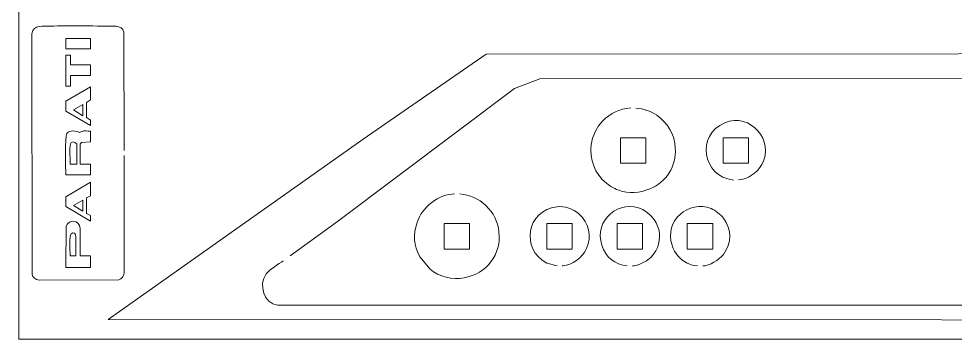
# Model space of a CAD drawing. Header units: centimetres. Extents: x -90 to 56, y -28 to 1.
# Drawn here: x -58.52 to -47.46, y -28.26 to -24.48 of the extents above; entities that cross this region are included whole.
import ezdxf

# ---------------------------------------------------------------- set-up
doc = ezdxf.new("R2010")
doc.units = ezdxf.units.CM
doc.header["$MEASUREMENT"] = 0
doc.layers.add('Camada 1', color=7, linetype='Continuous')

msp = doc.modelspace()

# ---------------------------------------------------------------- linework, layer by layer
at = {"layer": 'Camada 1', "color": 1, "lineweight": 0}
msp.add_lwpolyline([(-58.52102, -28.26382), (-37.52102, -28.26382), (-37.52102, 1.43618), (-58.52102, 1.43618), (-58.52102, -28.26382)], close=True, dxfattribs=at)
at = {"layer": 'Camada 1', "color": 3, "lineweight": 9}
for points, knots in [([(-57.27689, -26.0346), (-57.27689, -26.0346), (-57.27835, -24.6367), (-57.27835, -24.6367), (-57.27835, -24.6367), (-57.28692, -24.58958), (-57.32718, -24.5714), (-57.36953, -24.56611), (-57.36953, -24.56611), (-57.55553, -24.56611), (-57.95013, -24.55542), (-58.14311, -24.56611), (-58.14311, -24.56611), (-58.23408, -24.57114), (-58.34272, -24.53745), (-58.36665, -24.65435), (-58.36665, -24.65435), (-58.36665, -24.65435), (-58.36371, -27.49863), (-58.36371, -27.49863), (-58.36371, -27.49863), (-58.35682, -27.53207), (-58.32309, -27.56356), (-58.27841, -27.56628), (-58.27841, -27.56628), (-58.27841, -27.56628), (-57.34012, -27.56334), (-57.34012, -27.56334), (-57.34012, -27.56334), (-57.30348, -27.55464), (-57.27788, -27.51214), (-57.2754, -27.47216), (-57.2754, -27.47216), (-57.2754, -27.47216), (-57.27683, -26.09343), (-57.27683, -26.09343)], [0, 0, 0, 0, 0.1, 0.1, 0.1, 0.1, 0.2, 0.2, 0.2, 0.2, 0.3, 0.3, 0.3, 0.3, 0.4, 0.4, 0.4, 0.4, 0.5, 0.5, 0.5, 0.5, 0.6, 0.6, 0.6, 0.6, 0.7, 0.7, 0.7, 0.7, 0.8, 0.8, 0.8, 0.8, 1, 1, 1, 1]), ([(-37.7778, -28.03891), (-37.7778, -28.03891), (-57.46423, -28.03007), (-57.46423, -28.03007), (-57.46423, -28.03007), (-57.46423, -28.03007), (-54.45524, -25.90054), (-54.45524, -25.90054), (-54.45524, -25.90054), (-54.45524, -25.90054), (-52.99927, -24.89753), (-52.99927, -24.89753), (-52.99927, -24.89753), (-52.99927, -24.89753), (-41.8398, -24.88872), (-41.8398, -24.88872), (-41.8398, -24.88872), (-41.8398, -24.88872), (-37.7778, -28.03891), (-37.7778, -28.03891)], [0, 0, 0, 0, 0.16666667, 0.16666667, 0.16666667, 0.16666667, 0.33333333, 0.33333333, 0.33333333, 0.33333333, 0.5, 0.5, 0.5, 0.5, 0.66666667, 0.66666667, 0.66666667, 0.66666667, 1, 1, 1, 1]), ([(-55.39736, -27.33635), (-55.44847, -27.37314), (-55.56692, -27.44632), (-55.59942, -27.4918), (-55.59942, -27.4918), (-55.6928, -27.62254), (-55.62447, -27.84189), (-55.46413, -27.85947), (-55.46413, -27.85947), (-55.46413, -27.85947), (-47.06951, -27.85947), (-47.06951, -27.85947), (-47.06951, -27.85947), (-46.96982, -27.85947), (-46.89402, -27.85898), (-46.81656, -27.77123), (-46.81656, -27.77123), (-46.81656, -27.77123), (-46.73714, -27.62124), (-46.73714, -27.62124), (-46.73714, -27.62124), (-46.73714, -27.62124), (-46.28711, -25.18285), (-46.28711, -25.18285), (-46.28711, -25.18285), (-46.28711, -25.18285), (-52.36688, -25.18874), (-52.36688, -25.18874), (-52.36688, -25.18874), (-52.36688, -25.18874), (-52.6669, -25.3005), (-52.6669, -25.3005), (-52.6669, -25.3005), (-52.6669, -25.3005), (-54.75525, -26.87413), (-54.75525, -26.87413), (-54.75525, -26.87413), (-54.75525, -26.87413), (-55.31564, -27.27752), (-55.31564, -27.27752)], [0, 0, 0, 0, 0.09090909, 0.09090909, 0.09090909, 0.09090909, 0.18181818, 0.18181818, 0.18181818, 0.18181818, 0.27272727, 0.27272727, 0.27272727, 0.27272727, 0.36363636, 0.36363636, 0.36363636, 0.36363636, 0.45454545, 0.45454545, 0.45454545, 0.45454545, 0.54545455, 0.54545455, 0.54545455, 0.54545455, 0.63636364, 0.63636364, 0.63636364, 0.63636364, 0.72727273, 0.72727273, 0.72727273, 0.72727273, 0.81818182, 0.81818182, 0.81818182, 0.81818182, 1, 1, 1, 1])]:
    msp.add_open_spline(points, degree=3, knots=knots, dxfattribs=at)
at = {"layer": 'Camada 1', "color": 1, "lineweight": 9}
for points, knots in [([(-57.96524, -24.71079), (-57.96524, -24.71079), (-57.96524, -24.83517), (-57.96524, -24.83517), (-57.96524, -24.83517), (-57.96524, -24.83517), (-57.67362, -24.83517), (-57.67362, -24.83517), (-57.67362, -24.83517), (-57.67362, -24.83517), (-57.67362, -24.71079), (-57.67362, -24.71079), (-57.67362, -24.71079), (-57.67362, -24.71079), (-57.96524, -24.71079), (-57.96524, -24.71079)], [0, 0, 0, 0, 0.2, 0.2, 0.2, 0.2, 0.4, 0.4, 0.4, 0.4, 0.6, 0.6, 0.6, 0.6, 1, 1, 1, 1]), ([(-57.90949, -25.27259), (-57.90949, -25.27259), (-57.90949, -25.14821), (-57.90949, -25.14821), (-57.90949, -25.14821), (-57.90949, -25.14821), (-57.67362, -25.14821), (-57.67362, -25.14821), (-57.67362, -25.14821), (-57.67362, -25.14821), (-57.67362, -25.02384), (-57.67362, -25.02384), (-57.67362, -25.02384), (-57.67362, -25.02384), (-57.90949, -25.02384), (-57.90949, -25.02384), (-57.90949, -25.02384), (-57.90949, -25.02384), (-57.90949, -24.90805), (-57.90949, -24.90805), (-57.90949, -24.90805), (-57.90949, -24.90805), (-57.96524, -24.90805), (-57.96524, -24.90805), (-57.96524, -24.90805), (-57.96524, -24.90805), (-57.96524, -25.27259), (-57.96524, -25.27259), (-57.96524, -25.27259), (-57.96524, -25.27259), (-57.90949, -25.27259), (-57.90949, -25.27259)], [0, 0, 0, 0, 0.11111111, 0.11111111, 0.11111111, 0.11111111, 0.22222222, 0.22222222, 0.22222222, 0.22222222, 0.33333333, 0.33333333, 0.33333333, 0.33333333, 0.44444444, 0.44444444, 0.44444444, 0.44444444, 0.55555556, 0.55555556, 0.55555556, 0.55555556, 0.66666667, 0.66666667, 0.66666667, 0.66666667, 0.77777778, 0.77777778, 0.77777778, 0.77777778, 1, 1, 1, 1]), ([(-57.96524, -25.56848), (-57.96524, -25.56848), (-57.96524, -25.4527), (-57.96524, -25.4527), (-57.96524, -25.4527), (-57.96524, -25.4527), (-57.67362, -25.28116), (-57.67362, -25.28116), (-57.67362, -25.28116), (-57.67362, -25.28116), (-57.67362, -25.43556), (-57.67362, -25.43556), (-57.67362, -25.43556), (-57.67362, -25.43556), (-57.7208, -25.46556), (-57.7208, -25.46556), (-57.7208, -25.46556), (-57.7208, -25.46556), (-57.7208, -25.64569), (-57.7208, -25.64569), (-57.7208, -25.64569), (-57.7208, -25.64569), (-57.67362, -25.67572), (-57.67362, -25.67572), (-57.67362, -25.67572), (-57.67362, -25.67572), (-57.67362, -25.74002), (-57.67362, -25.74002), (-57.67362, -25.74002), (-57.67362, -25.74002), (-57.96524, -25.56848), (-57.96524, -25.56848)], [0, 0, 0, 0, 0.11111111, 0.11111111, 0.11111111, 0.11111111, 0.22222222, 0.22222222, 0.22222222, 0.22222222, 0.33333333, 0.33333333, 0.33333333, 0.33333333, 0.44444444, 0.44444444, 0.44444444, 0.44444444, 0.55555556, 0.55555556, 0.55555556, 0.55555556, 0.66666667, 0.66666667, 0.66666667, 0.66666667, 0.77777778, 0.77777778, 0.77777778, 0.77777778, 1, 1, 1, 1]), ([(-57.87519, -25.55562), (-57.87519, -25.55562), (-57.76368, -25.62424), (-57.76368, -25.62424), (-57.76368, -25.62424), (-57.76368, -25.62424), (-57.76368, -25.49129), (-57.76368, -25.49129), (-57.76368, -25.49129), (-57.76368, -25.49129), (-57.87519, -25.55562), (-57.87519, -25.55562)], [0, 0, 0, 0, 0.25, 0.25, 0.25, 0.25, 0.5, 0.5, 0.5, 0.5, 1, 1, 1, 1]), ([(-57.67362, -26.19461), (-57.67362, -26.19461), (-57.67362, -26.32327), (-57.67362, -26.32327), (-57.67362, -26.32327), (-57.67362, -26.32327), (-57.96524, -26.32327), (-57.96524, -26.32327), (-57.96524, -26.32327), (-57.96524, -26.25239), (-57.97805, -25.87331), (-57.95238, -25.83437), (-57.95238, -25.83437), (-57.92127, -25.78721), (-57.84449, -25.80043), (-57.80228, -25.82152), (-57.80228, -25.82152), (-57.75149, -25.79612), (-57.76118, -25.80435), (-57.67362, -25.80435), (-57.67362, -25.80435), (-57.67362, -25.80435), (-57.67362, -25.93301), (-57.67362, -25.93301), (-57.67362, -25.93301), (-57.67362, -25.93301), (-57.78084, -25.94159), (-57.78084, -25.94159), (-57.78084, -25.94159), (-57.78084, -25.94159), (-57.7937, -25.95875), (-57.7937, -25.95875), (-57.7937, -25.95875), (-57.7937, -25.95875), (-57.7937, -26.19461), (-57.7937, -26.19461), (-57.7937, -26.19461), (-57.7937, -26.19461), (-57.67362, -26.19461), (-57.67362, -26.19461)], [0, 0, 0, 0, 0.09090909, 0.09090909, 0.09090909, 0.09090909, 0.18181818, 0.18181818, 0.18181818, 0.18181818, 0.27272727, 0.27272727, 0.27272727, 0.27272727, 0.36363636, 0.36363636, 0.36363636, 0.36363636, 0.45454545, 0.45454545, 0.45454545, 0.45454545, 0.54545455, 0.54545455, 0.54545455, 0.54545455, 0.63636364, 0.63636364, 0.63636364, 0.63636364, 0.72727273, 0.72727273, 0.72727273, 0.72727273, 0.81818182, 0.81818182, 0.81818182, 0.81818182, 1, 1, 1, 1]), ([(-57.83658, -25.95875), (-57.83658, -25.95875), (-57.83658, -26.19461), (-57.83658, -26.19461), (-57.83658, -26.19461), (-57.83658, -26.19461), (-57.91377, -26.19461), (-57.91377, -26.19461), (-57.91377, -26.19461), (-57.91377, -26.12022), (-57.92763, -25.96086), (-57.90091, -25.94159), (-57.90091, -25.94159), (-57.86441, -25.91525), (-57.84209, -25.95325), (-57.83658, -25.95875)], [0, 0, 0, 0, 0.2, 0.2, 0.2, 0.2, 0.4, 0.4, 0.4, 0.4, 0.6, 0.6, 0.6, 0.6, 1, 1, 1, 1]), ([(-57.96524, -26.69637), (-57.96524, -26.69637), (-57.96524, -26.58057), (-57.96524, -26.58057), (-57.96524, -26.58057), (-57.96524, -26.58057), (-57.67362, -26.40902), (-57.67362, -26.40902), (-57.67362, -26.40902), (-57.67362, -26.40902), (-57.67362, -26.56772), (-57.67362, -26.56772), (-57.67362, -26.56772), (-57.67362, -26.56772), (-57.7208, -26.59345), (-57.7208, -26.59345), (-57.7208, -26.59345), (-57.7208, -26.59345), (-57.7208, -26.77784), (-57.7208, -26.77784), (-57.7208, -26.77784), (-57.7208, -26.77784), (-57.67362, -26.80358), (-57.67362, -26.80358), (-57.67362, -26.80358), (-57.67362, -26.80358), (-57.67362, -26.86791), (-57.67362, -26.86791), (-57.67362, -26.86791), (-57.67362, -26.86791), (-57.96524, -26.69637), (-57.96524, -26.69637)], [0, 0, 0, 0, 0.11111111, 0.11111111, 0.11111111, 0.11111111, 0.22222222, 0.22222222, 0.22222222, 0.22222222, 0.33333333, 0.33333333, 0.33333333, 0.33333333, 0.44444444, 0.44444444, 0.44444444, 0.44444444, 0.55555556, 0.55555556, 0.55555556, 0.55555556, 0.66666667, 0.66666667, 0.66666667, 0.66666667, 0.77777778, 0.77777778, 0.77777778, 0.77777778, 1, 1, 1, 1]), ([(-57.87519, -26.68349), (-57.87519, -26.68349), (-57.76368, -26.75211), (-57.76368, -26.75211), (-57.76368, -26.75211), (-57.76368, -26.75211), (-57.76368, -26.61917), (-57.76368, -26.61917), (-57.76368, -26.61917), (-57.76368, -26.61917), (-57.87519, -26.68349), (-57.87519, -26.68349)], [0, 0, 0, 0, 0.25, 0.25, 0.25, 0.25, 0.5, 0.5, 0.5, 0.5, 1, 1, 1, 1]), ([(-57.67362, -27.27961), (-57.67362, -27.27961), (-57.67362, -27.41684), (-57.67362, -27.41684), (-57.67362, -27.41684), (-57.67362, -27.41684), (-57.96524, -27.41684), (-57.96524, -27.41684), (-57.96524, -27.41684), (-57.96524, -27.41684), (-57.96095, -26.92794), (-57.96095, -26.92794), (-57.96095, -26.92794), (-57.9294, -26.84229), (-57.80212, -26.85199), (-57.7937, -26.95367), (-57.7937, -26.95367), (-57.7937, -26.95367), (-57.7937, -27.27961), (-57.7937, -27.27961), (-57.7937, -27.27961), (-57.7937, -27.27961), (-57.67362, -27.27961), (-57.67362, -27.27961)], [0, 0, 0, 0, 0.14285714, 0.14285714, 0.14285714, 0.14285714, 0.28571429, 0.28571429, 0.28571429, 0.28571429, 0.42857143, 0.42857143, 0.42857143, 0.42857143, 0.57142857, 0.57142857, 0.57142857, 0.57142857, 0.71428571, 0.71428571, 0.71428571, 0.71428571, 1, 1, 1, 1]), ([(-57.84516, -27.04803), (-57.84516, -27.04803), (-57.84516, -27.27961), (-57.84516, -27.27961), (-57.84516, -27.27961), (-57.84516, -27.27961), (-57.91377, -27.27961), (-57.91377, -27.27961), (-57.91377, -27.27961), (-57.91377, -27.1941), (-57.92819, -27.04523), (-57.90091, -27.01799), (-57.90091, -27.01799), (-57.87685, -26.99396), (-57.84516, -27.01727), (-57.84516, -27.04803)], [0, 0, 0, 0, 0.2, 0.2, 0.2, 0.2, 0.4, 0.4, 0.4, 0.4, 0.6, 0.6, 0.6, 0.6, 1, 1, 1, 1])]:
    msp.add_open_spline(points, degree=3, knots=knots, dxfattribs=at)
at = {"layer": 'Camada 1', "color": 2, "lineweight": 9}
for points, knots in [([(-51.29034, -25.52993), (-51.43313, -25.54578), (-51.52619, -25.58632), (-51.6286, -25.68876), (-51.6286, -25.68876), (-51.68796, -25.74814), (-51.74966, -25.87198), (-51.76096, -25.96232), (-51.76096, -25.96232), (-51.78294, -26.1381), (-51.7179, -26.31145), (-51.58154, -26.41821), (-51.58154, -26.41821), (-51.52227, -26.46462), (-51.50865, -26.47373), (-51.43447, -26.50352), (-51.43447, -26.50352), (-51.31733, -26.55057), (-51.18388, -26.53463), (-51.06974, -26.4888), (-51.06974, -26.4888), (-50.87059, -26.40883), (-50.75498, -26.2196), (-50.76679, -26.00643), (-50.76679, -26.00643), (-50.77568, -25.84587), (-50.85419, -25.71124), (-50.98445, -25.61817), (-50.98445, -25.61817), (-51.05655, -25.56664), (-51.14458, -25.54374), (-51.23152, -25.53287)], [0, 0, 0, 0, 0.11111111, 0.11111111, 0.11111111, 0.11111111, 0.22222222, 0.22222222, 0.22222222, 0.22222222, 0.33333333, 0.33333333, 0.33333333, 0.33333333, 0.44444444, 0.44444444, 0.44444444, 0.44444444, 0.55555556, 0.55555556, 0.55555556, 0.55555556, 0.66666667, 0.66666667, 0.66666667, 0.66666667, 0.77777778, 0.77777778, 0.77777778, 0.77777778, 1, 1, 1, 1]), ([(-50.02263, -26.37998), (-49.91721, -26.37998), (-49.80145, -26.29919), (-49.74614, -26.20057), (-49.74614, -26.20057), (-49.5878, -25.91823), (-49.88163, -25.58222), (-50.18146, -25.70642), (-50.18146, -25.70642), (-50.52748, -25.84975), (-50.44532, -26.3425), (-50.08145, -26.38293)], [0, 0, 0, 0, 0.25, 0.25, 0.25, 0.25, 0.5, 0.5, 0.5, 0.5, 1, 1, 1, 1]), ([(-53.37282, -26.54764), (-53.55743, -26.54764), (-53.75958, -26.7016), (-53.81696, -26.88589), (-53.81696, -26.88589), (-53.86265, -27.0326), (-53.85929, -27.15124), (-53.78462, -27.2918), (-53.78462, -27.2918), (-53.78462, -27.2918), (-53.66401, -27.43593), (-53.66401, -27.43593), (-53.66401, -27.43593), (-53.55395, -27.52918), (-53.4019, -27.56517), (-53.26105, -27.53886), (-53.26105, -27.53886), (-52.99648, -27.48945), (-52.81781, -27.26126), (-52.84927, -26.99473), (-52.84927, -26.99473), (-52.86473, -26.86382), (-52.91258, -26.77549), (-53.00515, -26.68295), (-53.00515, -26.68295), (-53.0862, -26.60193), (-53.19953, -26.56158), (-53.31105, -26.54764)], [0, 0, 0, 0, 0.125, 0.125, 0.125, 0.125, 0.25, 0.25, 0.25, 0.25, 0.375, 0.375, 0.375, 0.375, 0.5, 0.5, 0.5, 0.5, 0.625, 0.625, 0.625, 0.625, 0.75, 0.75, 0.75, 0.75, 1, 1, 1, 1]), ([(-51.33447, -27.39768), (-51.48509, -27.37886), (-51.58615, -27.29703), (-51.63448, -27.15356), (-51.63448, -27.15356), (-51.73425, -26.85741), (-51.42201, -26.59855), (-51.1521, -26.73295), (-51.1521, -26.73295), (-50.92208, -26.84748), (-50.87857, -27.16368), (-51.09033, -27.32415), (-51.09033, -27.32415), (-51.1346, -27.35769), (-51.2217, -27.39768), (-51.2727, -27.39768)], [0, 0, 0, 0, 0.2, 0.2, 0.2, 0.2, 0.4, 0.4, 0.4, 0.4, 0.6, 0.6, 0.6, 0.6, 1, 1, 1, 1]), ([(-50.44324, -27.39768), (-50.36683, -27.39768), (-50.24854, -27.32896), (-50.19911, -27.26238), (-50.19911, -27.26238), (-50.09428, -27.1212), (-50.1012, -26.97398), (-50.19911, -26.83294), (-50.19911, -26.83294), (-50.22472, -26.79605), (-50.29984, -26.73862), (-50.34323, -26.72117), (-50.34323, -26.72117), (-50.60853, -26.61451), (-50.9028, -26.86336), (-50.80502, -27.15356), (-50.80502, -27.15356), (-50.76954, -27.25889), (-50.72125, -27.31068), (-50.6256, -27.36534), (-50.6256, -27.36534), (-50.58996, -27.38571), (-50.54564, -27.39316), (-50.50501, -27.39768)], [0, 0, 0, 0, 0.14285714, 0.14285714, 0.14285714, 0.14285714, 0.28571429, 0.28571429, 0.28571429, 0.28571429, 0.42857143, 0.42857143, 0.42857143, 0.42857143, 0.57142857, 0.57142857, 0.57142857, 0.57142857, 0.71428571, 0.71428571, 0.71428571, 0.71428571, 1, 1, 1, 1]), ([(-52.10216, -27.39768), (-52.10216, -27.39768), (-52.09627, -27.39768), (-52.09627, -27.39768), (-52.09627, -27.39768), (-52.09627, -27.39768), (-52.09333, -27.39474), (-52.09333, -27.39474), (-52.09333, -27.39474), (-51.99108, -27.39474), (-51.85979, -27.29701), (-51.81391, -27.19178), (-51.81391, -27.19178), (-51.74894, -27.0428), (-51.78607, -26.89169), (-51.90509, -26.78295), (-51.90509, -26.78295), (-51.96992, -26.72373), (-52.07256, -26.68622), (-52.16393, -26.69764), (-52.16393, -26.69764), (-52.52718, -26.74304), (-52.596, -27.19863), (-52.28452, -27.36534), (-52.28452, -27.36534), (-52.28452, -27.36534), (-52.16099, -27.39768), (-52.16099, -27.39768)], [0, 0, 0, 0, 0.125, 0.125, 0.125, 0.125, 0.25, 0.25, 0.25, 0.25, 0.375, 0.375, 0.375, 0.375, 0.5, 0.5, 0.5, 0.5, 0.625, 0.625, 0.625, 0.625, 0.75, 0.75, 0.75, 0.75, 1, 1, 1, 1])]:
    msp.add_open_spline(points, degree=3, knots=knots, dxfattribs=at)
at = {"layer": 'Camada 1', "lineweight": 9}
for points in [[(-51.11387, -26.1829), (-51.11387, -26.1829), (-51.11387, -25.88288), (-51.11387, -25.88288), (-51.11387, -25.88288), (-51.11387, -25.88288), (-51.41388, -25.88288), (-51.41388, -25.88288), (-51.41388, -25.88288), (-51.41388, -25.88288), (-51.41388, -26.1829), (-51.41388, -26.1829), (-51.41388, -26.1829), (-51.41388, -26.1829), (-51.11387, -26.1829), (-51.11387, -26.1829)], [(-50.20205, -26.1829), (-50.20205, -26.1829), (-49.90203, -26.1829), (-49.90203, -26.1829), (-49.90203, -26.1829), (-49.90203, -26.1829), (-49.90203, -25.88288), (-49.90203, -25.88288), (-49.90203, -25.88288), (-49.90203, -25.88288), (-50.20205, -25.88288), (-50.20205, -25.88288), (-50.20205, -25.88288), (-50.20205, -25.88288), (-50.20205, -26.1829), (-50.20205, -26.1829)], [(-53.19634, -27.19768), (-53.19634, -27.19768), (-53.19634, -26.89766), (-53.19634, -26.89766), (-53.19634, -26.89766), (-53.19634, -26.89766), (-53.49636, -26.89766), (-53.49636, -26.89766), (-53.49636, -26.89766), (-53.49636, -26.89766), (-53.49636, -27.19768), (-53.49636, -27.19768), (-53.49636, -27.19768), (-53.49636, -27.19768), (-53.19634, -27.19768), (-53.19634, -27.19768)], [(-52.28452, -27.19768), (-52.28452, -27.19768), (-51.9845, -27.19768), (-51.9845, -27.19768), (-51.9845, -27.19768), (-51.9845, -27.19768), (-51.9845, -26.89766), (-51.9845, -26.89766), (-51.9845, -26.89766), (-51.9845, -26.89766), (-52.28452, -26.89766), (-52.28452, -26.89766), (-52.28452, -26.89766), (-52.28452, -26.89766), (-52.28452, -27.19768), (-52.28452, -27.19768)], [(-51.45506, -27.19768), (-51.45506, -27.19768), (-51.15504, -27.19768), (-51.15504, -27.19768), (-51.15504, -27.19768), (-51.15504, -27.19768), (-51.15504, -26.89766), (-51.15504, -26.89766), (-51.15504, -26.89766), (-51.15504, -26.89766), (-51.45506, -26.89766), (-51.45506, -26.89766), (-51.45506, -26.89766), (-51.45506, -26.89766), (-51.45506, -27.19768), (-51.45506, -27.19768)], [(-50.6256, -27.19768), (-50.6256, -27.19768), (-50.32558, -27.19768), (-50.32558, -27.19768), (-50.32558, -27.19768), (-50.32558, -27.19768), (-50.32558, -26.89766), (-50.32558, -26.89766), (-50.32558, -26.89766), (-50.32558, -26.89766), (-50.6256, -26.89766), (-50.6256, -26.89766), (-50.6256, -26.89766), (-50.6256, -26.89766), (-50.6256, -27.19768), (-50.6256, -27.19768)]]:
    msp.add_open_spline(points, degree=3, knots=[0, 0, 0, 0, 0.2, 0.2, 0.2, 0.2, 0.4, 0.4, 0.4, 0.4, 0.6, 0.6, 0.6, 0.6, 1, 1, 1, 1], dxfattribs=at)

doc.saveas('drawing.dxf')
